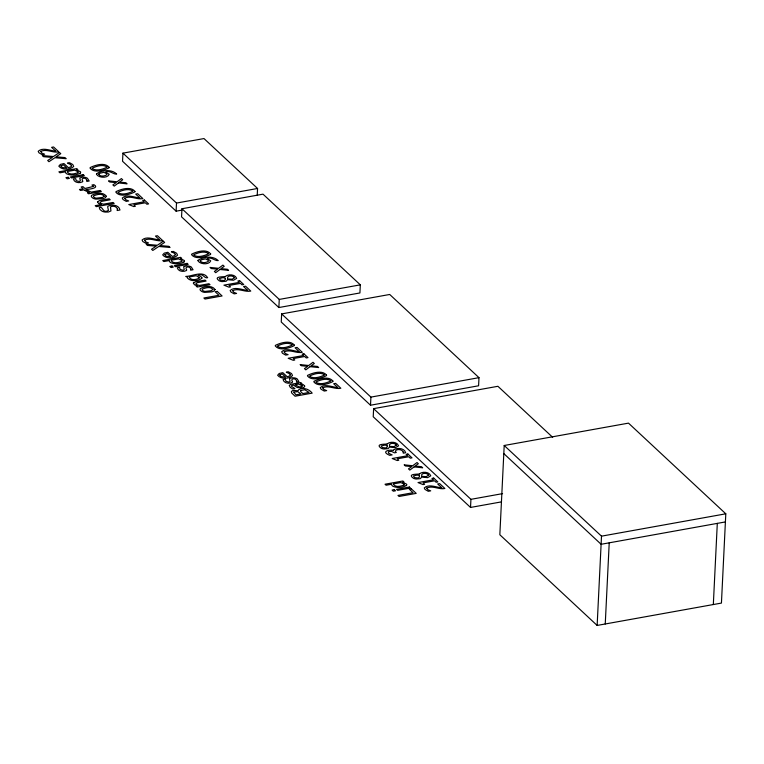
<?xml version="1.0" encoding="UTF-8"?>
<svg xmlns="http://www.w3.org/2000/svg" width="764" height="764" viewBox="0 0 764 764"><rect width="100%" height="100%" fill="white"/><g stroke="black" fill="none" stroke-linecap="round" stroke-linejoin="round"><path stroke-width="1.15" d="M257.22 195.441L257.563 188.479L203.998 138.561L122.937 153.144L122.546 161.261L176.112 211.179L181.985 210.119M176.112 211.179L176.503 203.062L122.937 153.144M181.956 208.744L181.555 216.861L278.86 307.539L359.92 292.956L360.322 284.848L263.017 194.161L181.956 208.744L279.261 299.421L278.86 307.539M281.639 313.909L281.248 322.026L370.511 405.226L478.589 385.782L478.99 377.664L389.716 294.474L281.639 313.909L370.912 397.108L370.511 405.226M552.649 437.294L497.908 386.288L373.625 408.644L373.224 416.762L470.528 507.439L501.022 501.958M470.528 507.439L470.93 499.331L373.625 408.644M504.202 445.488L499.837 534.752L597.142 625.439L721.436 603.082L725.8 513.809L628.495 423.132L504.202 445.488L601.507 536.166L597.142 625.439M605.25 623.978L609.223 542.822M713.328 604.534L717.3 523.388M176.503 203.062L257.563 188.479M279.261 299.421L360.322 284.848M370.912 397.108L478.99 377.664M470.93 499.331L502.588 493.63M601.507 536.166L725.8 513.809M725.399 521.927L601.115 544.283L503.81 453.606M225.304 278.717L225.151 279.739A2.741 1.213 2.8 0 1 223.613 280.522L220.385 280.159L219.354 278.535L222.935 277.666L225.189 278.01L225.304 278.717M387.214 446.128L387.061 447.15A2.741 1.213 2.8 0 1 385.524 447.933L382.296 447.57L381.265 445.947L384.836 445.078L387.09 445.422L387.214 446.128M419.407 476.134L419.264 477.156A2.741 1.213 2.8 0 1 417.717 477.939L414.489 477.576L413.467 475.953L417.039 475.084L419.293 475.418L419.407 476.134M106.912 166.915L106.903 167.306C102.806 169.274 96.312 171.365 92.234 168.577L92.234 168.195C96.312 166.208 102.853 164.107 106.912 166.915M132.735 190.981L132.726 191.372C128.629 193.34 122.135 195.431 118.057 192.643L118.057 192.261C122.135 190.274 128.677 188.173 132.735 190.981M208.429 253.457L208.419 253.849C204.322 255.825 197.819 257.907 193.75 255.119L193.75 254.737C197.828 252.75 204.37 250.649 208.429 253.457M292.134 344.698L292.134 345.089C288.038 347.057 281.534 349.148 277.456 346.359L277.456 345.977C281.534 343.991 288.076 341.89 292.134 344.698M324.337 374.704L324.328 375.095C320.231 377.063 313.727 379.154 309.659 376.365L309.649 375.983C313.737 373.988 320.269 371.887 324.337 374.704M330.707 380.634L330.697 381.026C326.6 383.003 320.106 385.094 316.029 382.306L316.029 381.924C320.106 379.928 326.648 377.827 330.707 380.634M71.472 165.75L70.832 166.877L68.378 167.669L63.966 163.553L60.375 164.403L58.818 166.151C62.027 170.315 70.183 169.952 73.688 166.466L72.761 164.527L69.505 162.694C63.995 163.162 71.109 163.477 71.472 165.75M175.348 254.488L174.708 255.615L172.253 256.398L167.841 252.292L164.241 253.142L162.684 254.889C165.903 259.053 174.058 258.69 177.563 255.205L176.637 253.266L173.38 251.432C167.87 251.9 174.975 252.216 175.348 254.488M290.301 374.837L289.661 375.964L287.207 376.757L282.795 372.651L279.194 373.5L277.638 375.248C280.856 379.412 289.012 379.049 292.517 375.563L291.59 373.615L288.334 371.781C282.823 372.249 289.938 372.565 290.301 374.837M117.427 208.973L117.14 210.52L119.986 210.005C119.05 204.953 111.945 204.103 108.077 206.175L107.638 206.834L108.45 210.387C102.3 214.216 103.169 205.392 99.234 207.684L100.036 209.575L102.147 211.236A6.093 2.693 2.8 0 0 105.212 212.086L108.412 212.02L110.952 210.94L110.474 206.882C112.747 205.592 116.548 206.251 117.427 208.973M403.23 452.021L403.258 453.176L405.684 452.737C404.376 447.933 397.146 447.475 393.575 449.843L393.393 450.502C390.776 449.327 379.784 451.161 389.726 455.354L392.152 454.914L388.532 453.205L388.446 451.705L391.426 451.333L394.415 452.842L396.325 452.498L395.265 451.362C395.953 448.583 402.322 449.137 403.23 452.021M304.712 386.116L304.129 387.167A4.909 2.168 2.8 0 1 302.114 387.902L297.186 387.491L293.386 385.018L291.581 385.619L291.609 386.383L294.942 388.609L292.746 389.01L290.215 387.3L289.26 385.342L290.912 384.33L300.768 382.506L301.837 383.499L300.472 383.748L303.356 384.703L304.712 386.116M96.512 173.82L96.474 174.326C98.804 178.022 107.657 178.423 109.214 174.316L105.604 172.043C110.083 169.942 113.206 174.603 116.663 174.049C111.754 168.968 101.813 170.066 96.512 173.82M198.029 260.362L197.991 260.868C200.321 264.573 209.174 264.965 210.73 260.858L207.12 258.585C211.599 256.494 214.722 261.145 218.179 260.6C213.271 255.52 203.329 256.608 198.029 260.362M302.277 385.877L301.761 386.651L299.068 386.909L295.105 384.712L298.676 384.072L302.277 385.877M40.702 151.434L41.819 153.067L44.627 154.213L42.192 154.653L38.974 152.81L38.2 151.291C42.698 146.975 50.424 150.804 55.782 151.215L51.608 147.328L53.575 146.975L58.809 151.855C52.926 153.182 46.394 148.512 40.702 151.434M86.924 180.457L86.762 181.45L89.187 181.02L87.478 178.308A5.482 2.416 2.8 0 0 85.129 177.334L82.493 177.143L79.752 177.993L80.373 180.801L79.313 181.545L76.247 180.696L75.722 178.642L73.354 179.005C74.27 182.758 79.542 183.465 82.522 181.813L82.865 181.278C79.809 177.611 86.399 177.057 86.924 180.457M124.78 198.182L125.898 199.815L128.705 200.951L126.27 201.39L123.052 199.547L122.278 198.029C126.776 193.722 134.502 197.551 139.86 197.952L135.686 194.066L137.654 193.712L142.887 198.592C137.004 199.929 130.472 195.25 124.78 198.182M144.577 240.173L145.685 241.806L148.493 242.952L146.058 243.391L142.849 241.548L142.075 240.03C146.564 235.713 154.29 239.543 159.647 239.953L155.474 236.066L157.441 235.713L162.684 240.593C156.801 241.921 150.26 237.251 144.577 240.173M190.79 269.195L190.628 270.189L193.053 269.759L191.353 267.047A5.482 2.416 2.8 0 0 188.994 266.073L186.368 265.882L183.618 266.731L184.248 269.539L183.179 270.284L180.113 269.434L179.54 267.324L177.229 267.744C178.146 271.487 183.408 272.204 186.387 270.551L186.731 270.017C183.685 266.349 190.265 265.796 190.79 269.195M232.667 290.664L233.784 292.297L236.592 293.433L234.156 293.873L230.938 292.029L230.165 290.511C234.663 286.204 242.389 290.034 247.746 290.444L243.573 286.548L245.54 286.194L250.783 291.084C244.891 292.411 238.358 287.741 232.667 290.664M284.179 351.889L285.297 353.531L288.104 354.668L285.669 355.107L282.451 353.264L281.677 351.746C286.175 347.439 293.901 351.268 299.259 351.669L295.085 347.782L297.053 347.429L302.296 352.309C296.403 353.637 289.871 348.967 284.179 351.889M296.623 381.045L296.461 382.048L298.886 381.608L297.186 378.906A5.482 2.416 2.8 0 0 294.828 377.932L292.201 377.741L289.451 378.581L290.081 381.389L289.012 382.134L285.946 381.284L285.373 379.183L283.062 379.593C283.979 383.347 289.241 384.063 292.22 382.411L292.564 381.866C289.518 378.209 296.098 377.655 296.623 381.045M322.752 387.835L323.869 389.468L326.677 390.614L324.242 391.053L321.023 389.21L320.25 387.692C324.748 383.375 332.474 387.205 337.831 387.615L333.658 383.729L335.625 383.375L340.859 388.255C334.976 389.583 328.444 384.913 322.752 387.835M426.78 488.081L427.888 489.714L430.705 490.851L428.26 491.29L425.051 489.447L424.278 487.929C428.766 483.622 436.492 487.451 441.85 487.852L437.676 483.965L439.644 483.612L444.887 488.492C439.004 489.829 432.472 485.15 426.78 488.081M97.486 201.792L98.585 203.472L101.679 204.504L95.204 205.669L96.274 206.662L114.17 203.444L113.101 202.45L103.503 204.169L101.555 203.596A4.116 1.814 2.8 0 1 99.998 202.565L101.316 201.429L110.236 199.776L109.166 198.783L99.75 200.512L97.486 201.792M193.359 283.081L194.457 284.752L197.551 285.784L196.128 286.042L197.198 287.044L210.043 284.733L208.973 283.731L199.375 285.459L197.427 284.886A4.116 1.814 2.8 0 1 195.87 283.845L197.188 282.718L206.108 281.066L205.038 280.063L195.622 281.801L193.359 283.081M234.519 277.685L232.189 279.204L227.548 278.956C226.268 275.069 233.278 275.193 234.519 277.685M396.43 445.087L394.1 446.615L389.449 446.357C388.179 442.48 395.189 442.595 396.43 445.087M428.633 475.093L426.293 476.612L421.652 476.364C420.372 472.486 427.382 472.601 428.633 475.093M98.699 174.202C99.893 176.962 104.878 176.303 106.903 174.689L106.425 173.581L103.961 172.33L100.17 173.161L98.699 174.202M200.216 260.744C201.41 263.504 206.395 262.845 208.419 261.231L207.942 260.123L205.478 258.872L201.686 259.712L200.216 260.744M60.929 165.903L62.352 167.564L66.726 167.965L63.355 164.823L60.929 165.903M164.804 254.641L166.218 256.303L170.592 256.704L167.23 253.562L164.804 254.641M279.758 375L281.171 376.652L285.555 377.053L282.183 373.921L279.758 375M106.349 196.262L105.222 197.838L103.13 198.64L95.911 199.117A5.72 2.521 2.8 0 1 92.778 198.067L91.556 196.931A5.663 2.502 2.8 0 1 91.766 195.278C95.882 192.929 103.341 191.774 106.349 196.262M215.076 289.527L213.949 291.103L211.848 291.905L204.628 292.383A5.72 2.521 2.8 0 1 201.505 291.323L200.283 290.186A5.663 2.502 2.8 0 1 200.493 288.534C204.609 286.185 212.058 285.029 215.076 289.527M225.285 276.52C224.215 277.007 212.449 276.081 219.287 280.846A5.501 2.426 2.8 0 0 222.076 281.61L226.144 281.248L227.653 279.691L233.507 280.235L236.649 278.411C235.341 274.266 228.13 273.846 225.285 276.52M387.195 443.932C386.126 444.419 374.36 443.492 381.198 448.258A5.501 2.426 2.8 0 0 383.986 449.022L388.055 448.659L389.564 447.102L395.418 447.647L398.56 445.823C397.251 441.678 390.041 441.258 387.195 443.932M419.388 473.938C418.319 474.425 406.553 473.499 413.391 478.264A5.501 2.426 2.8 0 0 416.179 479.028L420.248 478.665L421.757 477.108L427.611 477.653L430.753 475.829C429.444 471.684 422.234 471.264 419.388 473.938M201.944 277.876L201.839 278.354C198.038 281.152 190.904 281.84 187.457 278.106L187.409 277.303L185.786 276.406C192.041 276.472 203.119 270.103 207.674 277.724C204.246 278.936 202.708 272.347 198 275.403L200.712 276.377L201.944 277.876M104.181 196.157L102.596 197.437L96.426 198.162A3.276 1.442 2.8 0 1 94.392 197.532L93.6 196.806A3.247 1.432 2.8 0 1 93.848 195.765C96.77 194.543 102.004 193.015 104.181 196.157M212.908 289.422L211.322 290.692L205.144 291.428A3.276 1.442 2.8 0 1 203.109 290.798L202.326 290.062A3.247 1.432 2.8 0 1 202.575 289.031C205.497 287.799 210.721 286.271 212.908 289.422M199.547 277.724C197.227 279.805 190.503 280.913 189.166 276.988L196.214 275.718L199.547 277.724M93.666 186.387L84.919 188.479L82.951 186.636L81.156 186.96L83.123 188.794L79.437 189.462L80.506 190.465L84.202 189.797L84.919 190.475L86.714 190.15L85.998 189.472C87.583 189.434 100.399 188.259 93.886 184.668L91.947 185.022L93.666 186.387M300.615 390.519L300.691 391.54L302.792 393.584L309.114 392.448L304.798 389.755L300.615 390.519M291.447 391.454L291.571 392.839L295.066 396.229L312.189 393.145C309.191 389.143 303.384 387.109 298.848 389.611L298.418 390.242C297.998 391.903 293.061 389.048 291.447 391.454M109.147 167.364L108.937 167.927C103.703 170.468 94.163 173.466 89.999 168.109L90.219 167.545C95.452 165.005 104.974 162.025 109.147 167.364M134.98 191.43L134.76 191.993C129.527 194.533 119.986 197.532 115.822 192.175L116.042 191.611C121.275 189.071 130.797 186.091 134.98 191.43M210.663 253.915L210.453 254.469C205.22 257.01 195.679 260.008 191.516 254.651L191.735 254.097C196.969 251.557 206.49 248.567 210.663 253.915M294.379 345.147L294.159 345.71C288.935 348.25 279.385 351.249 275.221 345.891L275.451 345.328C280.684 342.788 290.205 339.808 294.379 345.147M326.572 375.153L326.352 375.716C321.128 378.256 311.578 381.255 307.414 375.898L307.644 375.334C312.877 372.794 322.398 369.814 326.572 375.153M332.951 381.093L332.732 381.656C327.498 384.197 317.958 387.186 313.794 381.838L314.014 381.274C319.247 378.734 328.778 375.754 332.951 381.093M293.815 392.066L295.878 394.826L300.892 393.928L297.75 391.617L293.815 392.066M118.477 182.93L114.189 186.13L112.871 184.907L116.147 182.615L109.768 182.013L108.545 180.877L117.073 181.784L121.39 178.566L122.708 179.788L119.404 182.099L125.85 182.711L127.063 183.847L118.477 182.93M219.994 269.472L215.706 272.681L214.388 271.449L217.664 269.157L211.284 268.556L210.062 267.419L218.59 268.326L222.907 265.108L224.224 266.33L220.92 268.651L227.366 269.253L228.579 270.389L219.994 269.472M310.079 366.653L305.791 369.852L304.473 368.63L307.749 366.328L301.369 365.727L300.147 364.59L308.675 365.507L312.992 362.279L314.31 363.511L311.005 365.822L317.442 366.433L318.655 367.56L310.079 366.653M414.098 466.89L409.81 470.089L408.492 468.867L411.767 466.575L405.388 465.973L404.166 464.837L412.694 465.744L417.02 462.526L418.338 463.748L415.024 466.059L421.47 466.67L422.683 467.807L414.098 466.89M59.477 152.475L53.461 156.515L42.354 155.56L43.586 156.706L52.372 157.413L47.674 160.516L48.963 161.71L54.903 157.737L66.162 158.711L64.95 157.575L55.992 156.84L60.776 153.679L59.477 152.475M163.353 241.214L157.327 245.254L146.23 244.299L147.452 245.445L156.238 246.151L151.539 249.255L152.829 250.449L158.769 246.476L170.038 247.45L168.815 246.314L159.857 245.578L164.642 242.417L163.353 241.214M80.115 173.208C76.161 175.309 71.014 175.749 66.879 173.915A6.523 2.875 2.8 0 1 65.523 171.814L59.955 172.817L58.885 171.824L76.782 168.596L77.852 169.598L76.543 169.837L80.506 171.795A4.603 2.034 2.8 0 1 80.105 173.208M183.981 261.947C180.037 264.048 174.88 264.487 170.744 262.654A6.523 2.875 2.8 0 1 169.388 260.553L163.83 261.555L162.751 260.562L180.648 257.334L181.727 258.337L180.409 258.576L184.372 260.534A4.603 2.034 2.8 0 1 183.981 261.947M406.247 485.608C402.303 487.709 397.146 488.148 393.011 486.315A6.523 2.875 2.8 0 1 391.655 484.214L386.097 485.216L385.018 484.214L402.924 480.995L403.994 481.998L402.676 482.237L406.639 484.195A4.603 2.034 2.8 0 1 406.247 485.608M77.756 172.731C74.691 173.829 69.954 175.204 67.49 172.253L67.318 171.489L74.729 170.162L78.1 171.804A2.645 1.165 2.8 0 1 77.756 172.731M181.622 261.469C178.566 262.568 173.829 263.943 171.365 260.992L171.184 260.228L178.595 258.901L181.966 260.543A2.645 1.165 2.8 0 1 181.622 261.469M403.889 485.13C400.833 486.219 396.096 487.604 393.632 484.653L393.45 483.889L400.861 482.561L404.232 484.204A2.645 1.165 2.8 0 1 403.889 485.13M68.187 177.267L65.943 177.668L67.165 178.805L69.4 178.404L68.187 177.267M83.257 174.631L70.412 176.942L71.482 177.945L84.326 175.634L83.257 174.631M87.421 190.217L85.167 190.628L89.312 192.442L87.402 192.786L88.471 193.779L101.325 191.468L100.246 190.475L91.126 192.108L87.421 190.217M144.463 200.053L142.715 200.369L144.215 201.772L128.782 204.551L133.805 206.576L135.371 206.29L133.834 204.857L145.313 202.794L146.85 204.227L148.598 203.912L144.463 200.053M172.053 266.006L169.809 266.407L171.031 267.543L173.275 267.142L172.053 266.006M187.132 263.37L174.278 265.681L175.348 266.684L188.202 264.373L187.132 263.37M239.6 280.665L237.852 280.98L239.361 282.374L223.919 285.153L228.952 287.178L230.508 286.901L228.971 285.459L240.45 283.396L241.987 284.829L243.745 284.523L239.6 280.665M217.186 291.39L215.161 291.752L218.953 295.286L203.854 297.998L204.981 299.049L222.104 295.974L217.186 291.39M303.862 353.77L302.114 354.085L303.614 355.489L288.181 358.268L293.204 360.293L294.77 360.006L293.233 358.574L304.712 356.511L306.249 357.944L307.997 357.628L303.862 353.77M407.88 454.007L406.133 454.322L407.642 455.726L392.209 458.505L397.232 460.53L398.798 460.243L397.251 458.811L408.74 456.748L410.278 458.18L412.025 457.865L407.88 454.007M433.704 478.073L431.956 478.388L433.465 479.792L418.032 482.571L423.055 484.596L424.622 484.309L423.084 482.877L434.563 480.814L436.101 482.246L437.848 481.931L433.704 478.073M394.319 489.657L392.075 490.068L393.298 491.204L395.542 490.803L394.319 489.657M409.399 487.031L396.545 489.342L397.614 490.345L410.469 488.034L409.399 487.031M411.29 488.798L409.265 489.17L413.057 492.704L397.958 495.416L399.085 496.466L416.218 493.391L411.29 488.798"/></g></svg>
